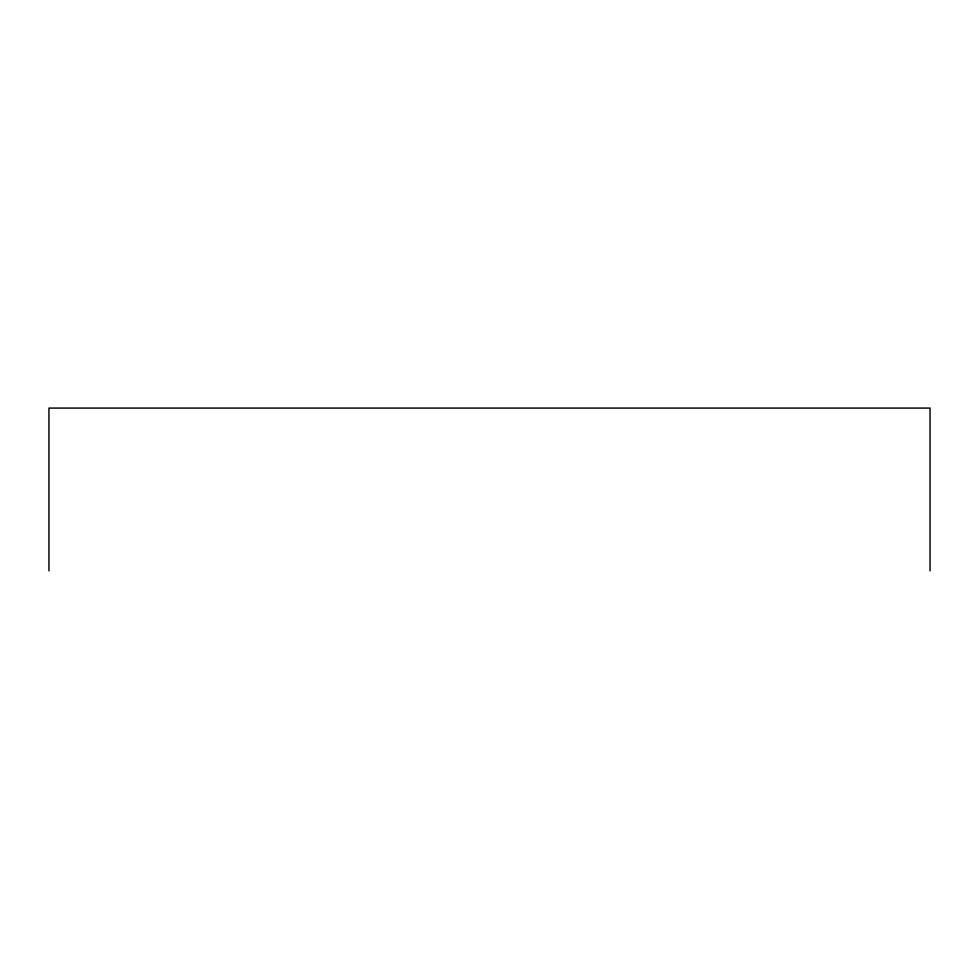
<?xml version="1.0" encoding="UTF-8"?>
<svg xmlns="http://www.w3.org/2000/svg" width="979" height="979" viewBox="0 0 979 979"><rect width="100%" height="100%" fill="white"/><g stroke="black" fill="none" stroke-linecap="round" stroke-linejoin="round"><path stroke-width="1.47" d="M930.05 570.916L930.05 408.084L48.95 408.084L48.95 570.916"/></g></svg>
